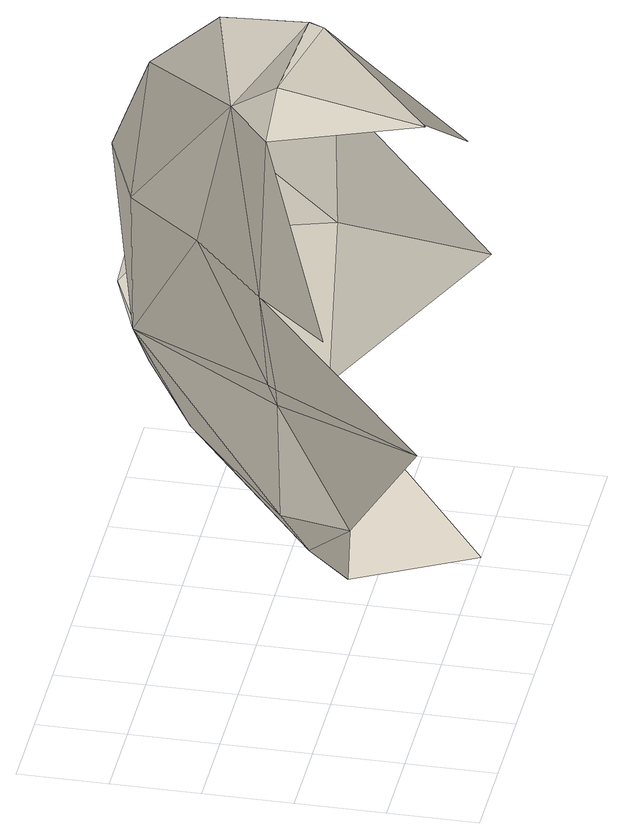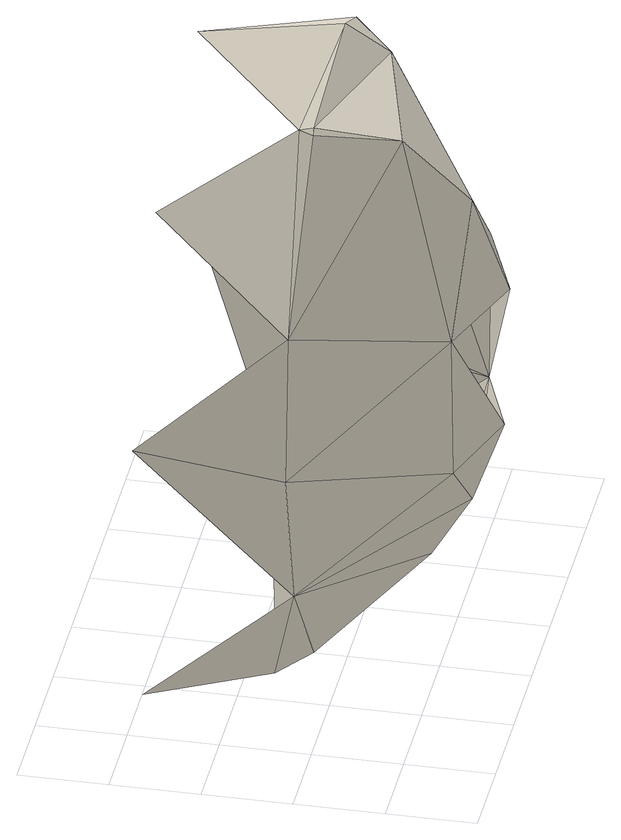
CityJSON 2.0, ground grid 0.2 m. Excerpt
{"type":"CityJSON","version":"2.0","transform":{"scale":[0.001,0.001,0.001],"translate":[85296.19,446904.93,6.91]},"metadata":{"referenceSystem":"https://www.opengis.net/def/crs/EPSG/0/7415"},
"CityObjects":{
"otherconstruction1":{"type":"OtherConstruction","attributes":{"class":"art","conditionOfConstruction":"I wish it was really there, would be cool, no?"},"geometry":[{"type":"MultiSurface","lod":"2.3","boundaries":[[[0,1,2]],[[3,1,4]],[[3,5,6]],[[3,4,5]],[[1,0,7]],[[8,0,9]],[[1,10,4]],[[11,10,1]],[[7,11,1]],[[8,7,0]],[[5,12,6]],[[4,10,5]],[[8,9,13]],[[5,10,14]],[[12,5,14]],[[14,10,11]],[[7,15,11]],[[6,12,16]],[[17,7,8]],[[11,15,14]],[[6,16,18]],[[13,17,8]],[[12,14,19]],[[7,20,15]],[[21,7,17]],[[12,19,16]],[[7,21,20]],[[14,15,22]],[[13,23,17]],[[23,21,17]],[[14,24,19]],[[20,22,15]],[[14,25,24]],[[26,27,13]],[[18,16,28]],[[29,18,28]],[[27,23,13]],[[16,19,28]],[[23,27,21]],[[28,19,24]],[[30,20,21]],[[24,25,31]],[[30,22,20]],[[28,24,31]],[[27,30,21]],[[28,32,33]],[[32,27,33]],[[30,31,25]],[[32,28,31]],[[32,30,27]],[[31,30,32]]]}]}
},
"vertices":[
[229,346,1376],[155,346,1032],[7,180,1032],[137,2,688],[336,346,688],[351,346,640],[351,189,344],[351,446,1376],[351,346,1435],[351,26,1376],[351,366,688],[351,519,1032],[384,346,344],[695,313,1376],[514,690,688],[491,690,1032],[695,346,63],[695,346,1386],[695,261,1],[695,601,344],[695,690,1245],[695,538,1376],[695,771,1032],[711,346,1376],[695,690,494],[695,759,688],[695,2,1130],[986,346,1032],[920,346,344],[834,2,1],[927,690,1032],[906,690,688],[1012,346,688],[951,2,688]
]}
